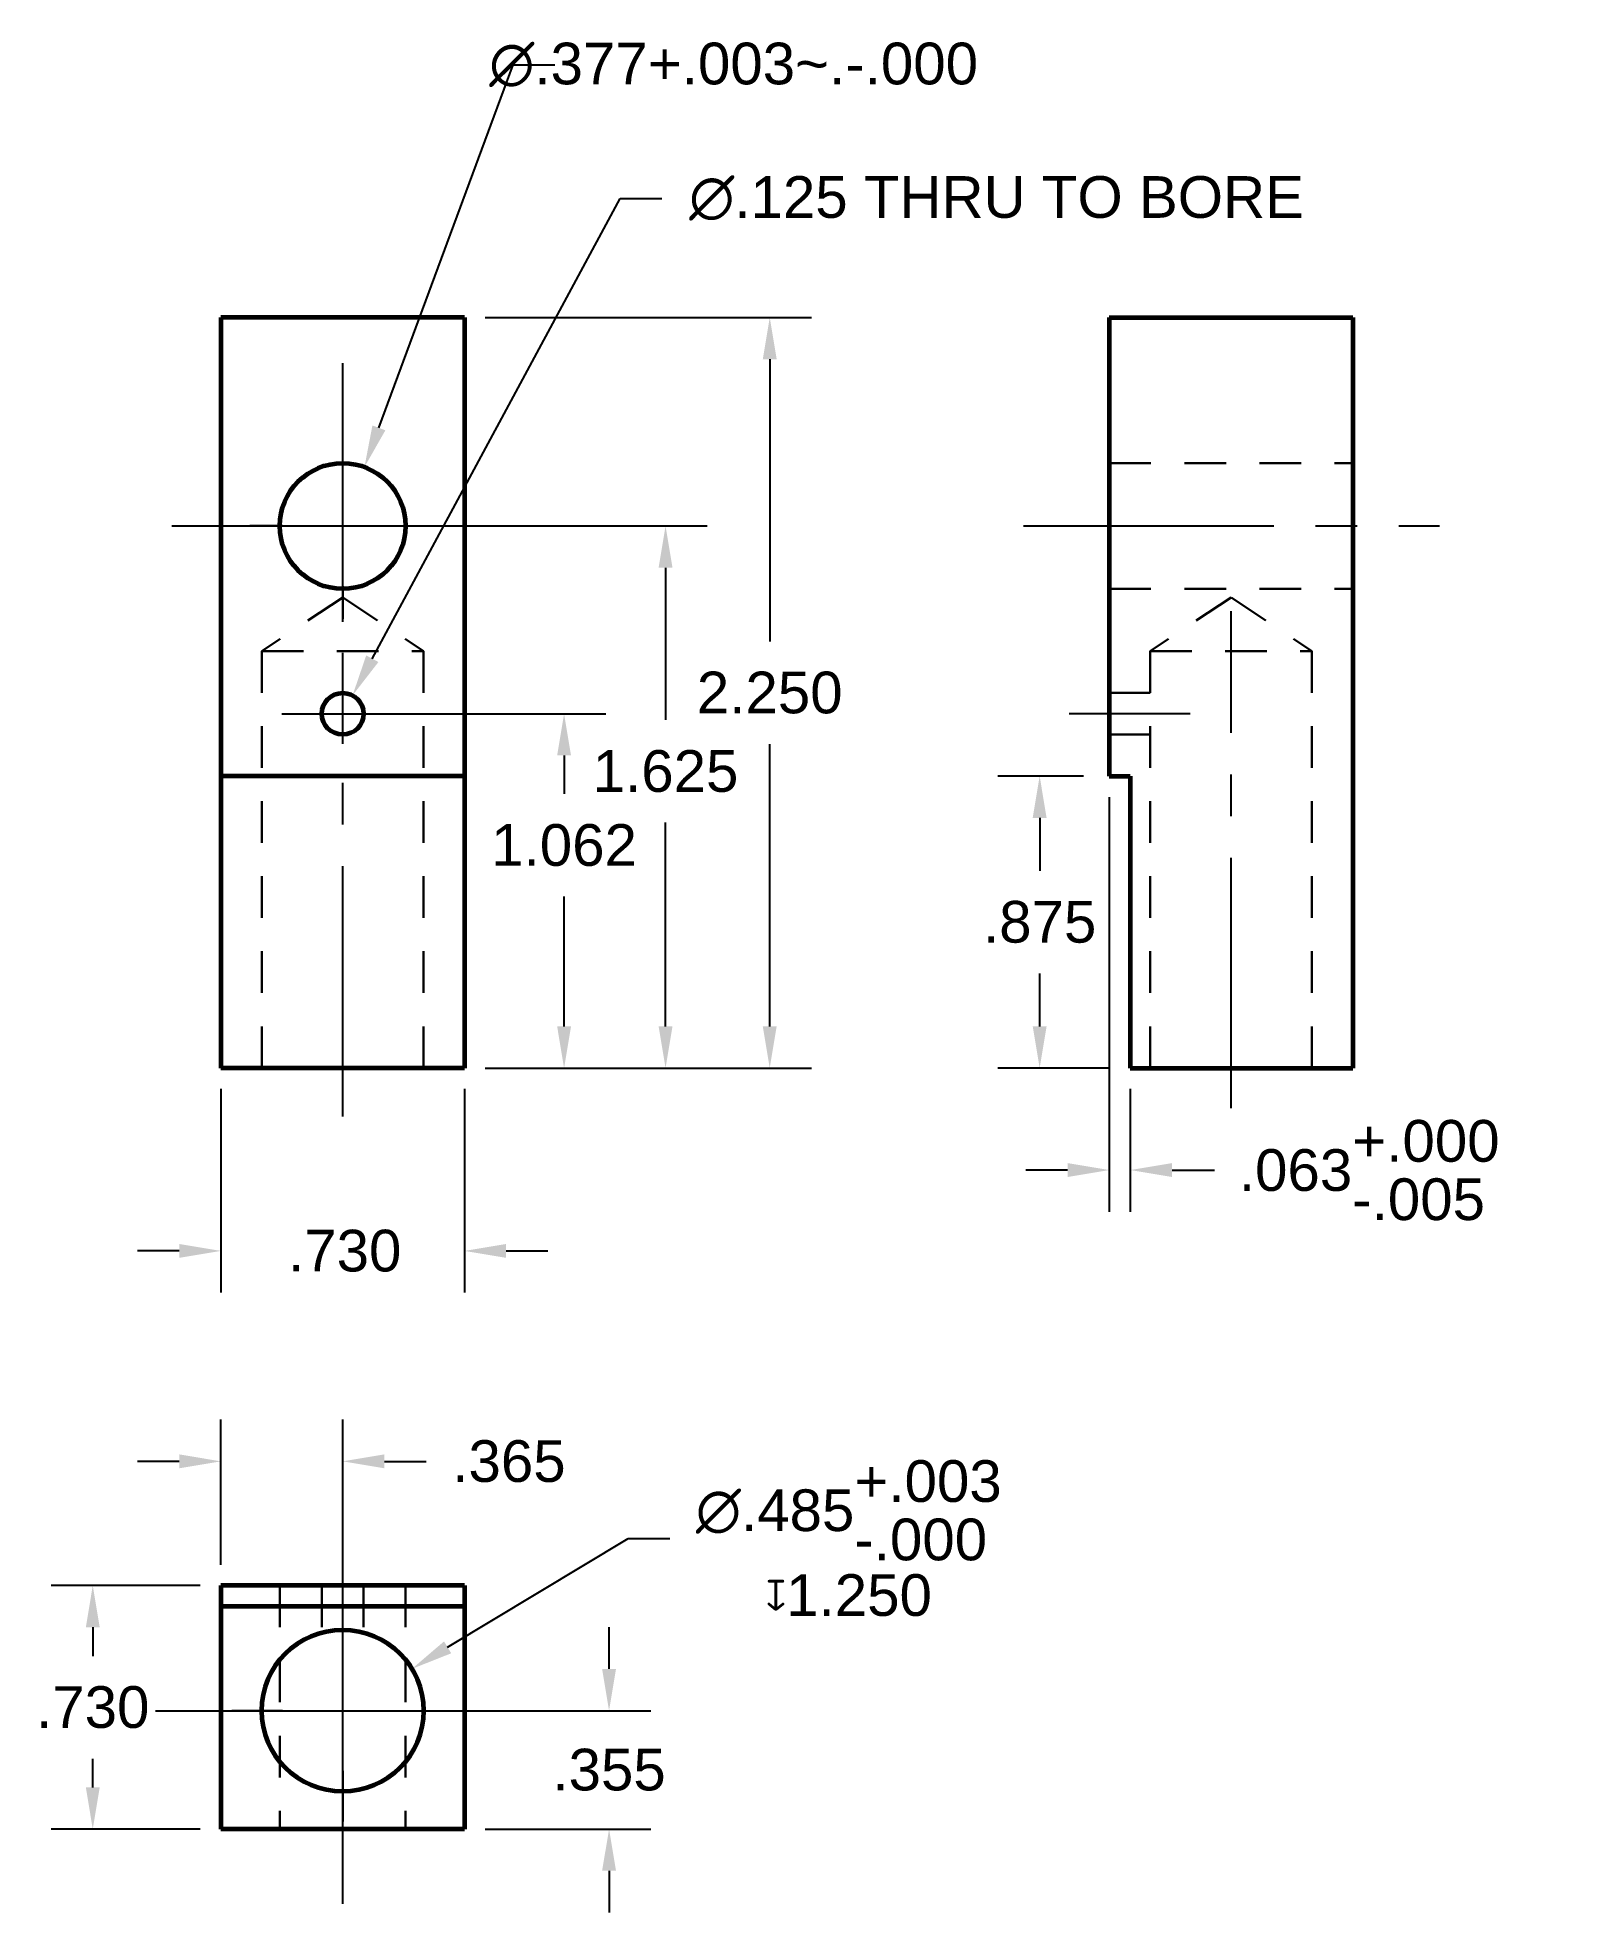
# Model space of a CAD drawing. Header units: inches. Extents: x 15 to 19.61, y 8.51 to 14.13.
import ezdxf

# ---------------------------------------------------------------- set-up
doc = ezdxf.new("R2010")
doc.units = ezdxf.units.IN
doc.header["$MEASUREMENT"] = 0
doc.linetypes.add('CENTER2', pattern=[1.125, 0.75, -0.125, 0.125, -0.125])
doc.linetypes.add('HIDDEN2', pattern=[0.1875, 0.125, -0.0625])
doc.layers.add('CENTER', color=3, linetype='CENTER2')
doc.layers.add('DIMENSIONS', color=5, linetype='Continuous')
doc.layers.add('HIDDEN', color=6, linetype='HIDDEN2', lineweight=30)
doc.layers.add('OBJECT', color=7, linetype='Continuous', lineweight=60)
doc.styles.get("Standard").update_dxf_attribs({"font": 'Arial.ttf'})
doc.dimstyles.new('Copy(2) of ASME', dxfattribs={"dimtxt": 0.125, "dimasz": 0.125, "dimexe": 0.125, "dimexo": 0.0625, "dimgap": 0.09, "dimtad": 0, "dimtih": 1, "dimtoh": 1, "dimdec": 3, "dimzin": 4, "dimdsep": 46, "dimtxsty": 'Standard', "dimcen": -0.09, "dimadec": 0, "dimazin": 0, "dimtfac": 1, "dimtdec": 3, "dimtofl": 0, "dimtmove": 0, "dimatfit": 0, "dimfxl": 1, "dimtolj": 1, "dimtzin": 0, "dimarcsym": 0})

# ---------------------------------------------------------------- blocks, each defined once
blk = doc.blocks.new('*U12')
at = {"layer": 'CENTER', "color": 0, "linetype": 'CENTER2', "transparency": 16777216}
blk.add_line((-0.6222, 0), (0.6246, 0), dxfattribs=at)
blk = doc.blocks.new('*U14')
at = {"layer": 'CENTER', "color": 0, "linetype": 'CENTER2', "transparency": 16777216}
for p, q in [((0, 0.0377), (0, 0.4884)), ((-0.512, 0), (-0.0377, 0)), ((0, -0.2874), (0, -0.0377)), ((0.0377, 0), (0.5369, 0))]:
    blk.add_line(p, q, dxfattribs=at)
at = {"layer": 'CENTER', "color": 0, "linetype": 'Continuous', "transparency": 16777216}
for p, q in [((0, -0.0189), (0, 0.0188)), ((-0.0189, 0), (0.0188, 0))]:
    blk.add_line(p, q, dxfattribs=at)
blk = doc.blocks.new('*U15')
at = {"layer": 'CENTER', "color": 0, "linetype": 'CENTER2', "transparency": 16777216}
for p, q in [((0, 0.0485), (0, 0.5484)), ((-0.5615, 0), (-0.0485, 0)), ((0.0485, 0), (0.5369, 0)), ((0, -0.5792), (0, -0.0485))]:
    blk.add_line(p, q, dxfattribs=at)
at = {"layer": 'CENTER', "color": 0, "linetype": 'Continuous', "transparency": 16777216}
for p, q in [((-0.0243, 0), (0.0243, 0)), ((0, -0.0243), (0, 0.0243))]:
    blk.add_line(p, q, dxfattribs=at)
blk = doc.blocks.new('*U16')
at = {"layer": 'CENTER', "color": 0, "linetype": 'CENTER2', "transparency": 16777216}
for p, q in [((0, 0.0125), (0, 0.1825)), ((-0.1825, 0), (-0.0125, 0)), ((0.0125, 0), (0.1825, 0)), ((0, -1.2069), (0, -0.0125))]:
    blk.add_line(p, q, dxfattribs=at)
at = {"layer": 'CENTER', "color": 0, "linetype": 'Continuous', "transparency": 16777216}
for p, q in [((-0.0063, 0), (0.0063, 0)), ((0, -0.0063), (0, 0.0063))]:
    blk.add_line(p, q, dxfattribs=at)
blk = doc.blocks.new('*D17')
at = {"layer": 'Defpoints', "color": 0, "transparency": 16777216}
for p in [(16.2796, 13.2934), (17.1948, 13.2934), (16.2796, 11.0434)]:
    blk.add_point(p, dxfattribs=at)
at = {"layer": 'DIMENSIONS', "color": 0, "lineweight": -2, "transparency": 16777216}
for p, q in [((16.3421, 13.2934), (17.3198, 13.2934)), ((17.1948, 13.1684), (17.1948, 12.3222)), ((17.1948, 11.1684), (17.1948, 12.0145)), ((16.3421, 11.0434), (17.3198, 11.0434))]:
    blk.add_line(p, q, dxfattribs=at)
at = {"layer": 'DIMENSIONS', "color": 0, "transparency": 16777216}
for points in [[(17.174, 13.1684), (17.2156, 13.1684), (17.1948, 13.2934)], [(17.174, 11.1684), (17.2156, 11.1684), (17.1948, 11.0434)]]:
    blk.add_solid(points, dxfattribs=at)
at = {"layer": 'DIMENSIONS', "color": 0, "transparency": 16777216, "insert": (17.1948, 12.1684), "char_height": 0.125, "attachment_point": 5}
blk.add_mtext('\\A1;2.250', dxfattribs=at)
blk = doc.blocks.new('*D18')
at = {"layer": 'Defpoints', "color": 0, "transparency": 16777216}
for p in [(15.9146, 12.6684), (16.2796, 11.0434), (16.8825, 11.0434)]:
    blk.add_point(p, dxfattribs=at)
at = {"layer": 'DIMENSIONS', "color": 0, "lineweight": -2, "transparency": 16777216}
for p, q in [((15.9771, 12.6684), (17.0075, 12.6684)), ((16.8825, 12.5434), (16.8825, 12.0868)), ((16.8825, 11.1684), (16.8825, 11.7792)), ((16.3421, 11.0434), (17.0075, 11.0434))]:
    blk.add_line(p, q, dxfattribs=at)
at = {"layer": 'DIMENSIONS', "color": 0, "transparency": 16777216}
for points in [[(16.8616, 12.5434), (16.9033, 12.5434), (16.8825, 12.6684)], [(16.8616, 11.1684), (16.9033, 11.1684), (16.8825, 11.0434)]]:
    blk.add_solid(points, dxfattribs=at)
at = {"layer": 'DIMENSIONS', "color": 0, "transparency": 16777216, "insert": (16.8825, 11.933), "char_height": 0.125, "attachment_point": 5}
blk.add_mtext('\\A1;1.625', dxfattribs=at)
blk = doc.blocks.new('*D19')
at = {"layer": 'Defpoints', "color": 0, "transparency": 16777216}
for p in [(15.9146, 12.1054), (16.2796, 11.0434), (16.5783, 11.0434)]:
    blk.add_point(p, dxfattribs=at)
at = {"layer": 'DIMENSIONS', "color": 0, "lineweight": -2, "transparency": 16777216}
for p, q in [((15.9771, 12.1054), (16.7033, 12.1054)), ((16.5783, 11.9804), (16.5783, 11.865)), ((16.5783, 11.1684), (16.5783, 11.5573)), ((16.3421, 11.0434), (16.7033, 11.0434))]:
    blk.add_line(p, q, dxfattribs=at)
at = {"layer": 'DIMENSIONS', "color": 0, "transparency": 16777216}
for points in [[(16.5575, 11.9804), (16.5992, 11.9804), (16.5783, 12.1054)], [(16.5575, 11.1684), (16.5992, 11.1684), (16.5783, 11.0434)]]:
    blk.add_solid(points, dxfattribs=at)
at = {"layer": 'DIMENSIONS', "color": 0, "transparency": 16777216, "insert": (16.5783, 11.7112), "char_height": 0.125, "attachment_point": 5}
blk.add_mtext('\\A1;1.062', dxfattribs=at)
blk = doc.blocks.new('*D20')
at = {"layer": 'Defpoints', "color": 0, "transparency": 16777216}
for p in [(15.5496, 11.0434), (16.2796, 11.0434), (16.2796, 10.4952)]:
    blk.add_point(p, dxfattribs=at)
at = {"layer": 'DIMENSIONS', "color": 0, "lineweight": -2, "transparency": 16777216}
for p, q in [((15.5496, 10.9809), (15.5496, 10.3702)), ((16.2796, 10.9809), (16.2796, 10.3702)), ((15.4246, 10.4952), (15.2996, 10.4952)), ((16.4046, 10.4952), (16.5296, 10.4952))]:
    blk.add_line(p, q, dxfattribs=at)
at = {"layer": 'DIMENSIONS', "color": 0, "transparency": 16777216}
for points in [[(15.4246, 10.516), (15.4246, 10.4743), (15.5496, 10.4952)], [(16.4046, 10.516), (16.4046, 10.4743), (16.2796, 10.4952)]]:
    blk.add_solid(points, dxfattribs=at)
at = {"layer": 'DIMENSIONS', "color": 0, "transparency": 16777216, "insert": (15.9207, 10.4952), "char_height": 0.125, "attachment_point": 5}
blk.add_mtext('\\A1;.730', dxfattribs=at)
blk = doc.blocks.new('*D21')
at = {"layer": 'Defpoints', "color": 0, "transparency": 16777216}
for p in [(15.9799, 12.8452), (15.8493, 12.4915)]:
    blk.add_point(p, dxfattribs=at)
at = {"layer": 'DIMENSIONS', "color": 0, "lineweight": -2, "transparency": 16777216}
for p, q in [((16.0232, 12.9624), (16.4252, 14.0507)), ((16.4252, 14.0507), (16.5502, 14.0507)), ((15.9146, 12.8484), (15.9146, 12.9469)), ((15.9146, 12.5784), (15.9146, 12.7584)), ((15.7346, 12.6684), (15.6361, 12.6684)), ((15.8246, 12.6684), (16.0046, 12.6684)), ((16.0946, 12.6684), (16.1931, 12.6684)), ((15.9146, 12.4884), (15.9146, 12.3899))]:
    blk.add_line(p, q, dxfattribs=at)
at = {"layer": 'DIMENSIONS', "color": 0, "transparency": 16777216}
blk.add_solid([(16.0037, 12.9697), (16.0427, 12.9552), (15.9799, 12.8452)], dxfattribs=at)
at = {"layer": 'DIMENSIONS', "color": 0, "transparency": 16777216, "insert": (17.0866, 14.0507), "char_height": 0.125, "attachment_point": 5}
blk.add_mtext('\\A1;∅.377\\S+.003~.-.000;', dxfattribs=at)
blk = doc.blocks.new('*D22')
at = {"layer": 'Defpoints', "color": 0, "transparency": 16777216}
for p in [(15.9442, 12.1604), (15.8849, 12.0503)]:
    blk.add_point(p, dxfattribs=at)
at = {"layer": 'DIMENSIONS', "color": 0, "lineweight": -2, "transparency": 16777216}
for p, q in [((16.0034, 12.2705), (16.7462, 13.6505)), ((16.7462, 13.6505), (16.8712, 13.6505)), ((15.9146, 12.0154), (15.9146, 12.1954)), ((15.8246, 12.1054), (16.0046, 12.1054))]:
    blk.add_line(p, q, dxfattribs=at)
at = {"layer": 'DIMENSIONS', "color": 0, "transparency": 16777216}
blk.add_solid([(15.9851, 12.2803), (16.0218, 12.2606), (15.9442, 12.1604)], dxfattribs=at)
at = {"layer": 'DIMENSIONS', "color": 0, "transparency": 16777216, "insert": (17.8748, 13.6505), "char_height": 0.125, "attachment_point": 5}
blk.add_mtext('\\A1;∅.125 THRU TO BORE', dxfattribs=at)
blk = doc.blocks.new('*D23')
at = {"layer": 'Defpoints', "color": 0, "transparency": 16777216}
for p in [(18.1977, 11.9184), (18.004, 11.0434), (18.2757, 11.0434)]:
    blk.add_point(p, dxfattribs=at)
at = {"layer": 'DIMENSIONS', "color": 0, "lineweight": -2, "transparency": 16777216}
for p, q in [((18.1352, 11.9184), (17.879, 11.9184)), ((18.004, 11.7934), (18.004, 11.6347)), ((18.004, 11.1684), (18.004, 11.327)), ((18.2132, 11.0434), (17.879, 11.0434))]:
    blk.add_line(p, q, dxfattribs=at)
at = {"layer": 'DIMENSIONS', "color": 0, "transparency": 16777216}
for points in [[(17.9831, 11.7934), (18.0248, 11.7934), (18.004, 11.9184)], [(17.9831, 11.1684), (18.0248, 11.1684), (18.004, 11.0434)]]:
    blk.add_solid(points, dxfattribs=at)
at = {"layer": 'DIMENSIONS', "color": 0, "transparency": 16777216, "insert": (18.004, 11.4809), "char_height": 0.125, "attachment_point": 5}
blk.add_mtext('\\A1;.875', dxfattribs=at)
blk = doc.blocks.new('*D24')
at = {"layer": 'Defpoints', "color": 0, "transparency": 16777216}
for p in [(18.2127, 11.9184), (18.2757, 11.0434), (18.2757, 10.7376)]:
    blk.add_point(p, dxfattribs=at)
at = {"layer": 'DIMENSIONS', "color": 0, "lineweight": -2, "transparency": 16777216}
for p, q in [((18.2127, 11.8559), (18.2127, 10.6126)), ((18.2757, 10.9809), (18.2757, 10.6126)), ((18.0877, 10.7376), (17.9627, 10.7376)), ((18.4007, 10.7376), (18.5282, 10.7376))]:
    blk.add_line(p, q, dxfattribs=at)
at = {"layer": 'DIMENSIONS', "color": 0, "transparency": 16777216}
for points in [[(18.0877, 10.7584), (18.0877, 10.7167), (18.2127, 10.7376)], [(18.4007, 10.7584), (18.4007, 10.7167), (18.2757, 10.7376)]]:
    blk.add_solid(points, dxfattribs=at)
at = {"layer": 'DIMENSIONS', "color": 0, "transparency": 16777216, "insert": (18.992, 10.7376), "char_height": 0.125, "attachment_point": 5}
blk.add_mtext('\\A1;.063\\S+.000^ -.005;', dxfattribs=at)
blk = doc.blocks.new('*D25')
at = {"layer": 'Defpoints', "color": 0, "transparency": 16777216}
for p in [(15.1654, 9.4919), (15.5496, 9.4919), (15.5496, 8.7619)]:
    blk.add_point(p, dxfattribs=at)
at = {"layer": 'DIMENSIONS', "color": 0, "lineweight": -2, "transparency": 16777216}
for p, q in [((15.4871, 9.4919), (15.0404, 9.4919)), ((15.1654, 9.3669), (15.1654, 9.2807)), ((15.1654, 8.8869), (15.1654, 8.973)), ((15.4871, 8.7619), (15.0404, 8.7619))]:
    blk.add_line(p, q, dxfattribs=at)
at = {"layer": 'DIMENSIONS', "color": 0, "transparency": 16777216}
for points in [[(15.1446, 9.3669), (15.1862, 9.3669), (15.1654, 9.4919)], [(15.1446, 8.8869), (15.1862, 8.8869), (15.1654, 8.7619)]]:
    blk.add_solid(points, dxfattribs=at)
at = {"layer": 'DIMENSIONS', "color": 0, "transparency": 16777216, "insert": (15.1654, 9.1269), "char_height": 0.125, "attachment_point": 5}
blk.add_mtext('\\A1;.730', dxfattribs=at)
blk = doc.blocks.new('*D27')
at = {"layer": 'Defpoints', "color": 0, "transparency": 16777216}
for p in [(16.1571, 9.1169), (16.2796, 8.7619), (16.7132, 8.7619)]:
    blk.add_point(p, dxfattribs=at)
at = {"layer": 'DIMENSIONS', "color": 0, "lineweight": -2, "transparency": 16777216}
for p, q in [((16.7132, 9.2419), (16.7132, 9.3669)), ((16.2196, 9.1169), (16.8382, 9.1169)), ((16.3421, 8.7619), (16.8382, 8.7619)), ((16.7132, 8.6369), (16.7132, 8.5119))]:
    blk.add_line(p, q, dxfattribs=at)
at = {"layer": 'DIMENSIONS', "color": 0, "transparency": 16777216}
for points in [[(16.6923, 9.2419), (16.734, 9.2419), (16.7132, 9.1169)], [(16.6923, 8.6369), (16.734, 8.6369), (16.7132, 8.7619)]]:
    blk.add_solid(points, dxfattribs=at)
at = {"layer": 'DIMENSIONS', "color": 0, "transparency": 16777216, "insert": (16.7132, 8.9394), "char_height": 0.125, "attachment_point": 5}
blk.add_mtext('\\A1;.355', dxfattribs=at)
blk = doc.blocks.new('*D28')
at = {"layer": 'Defpoints', "color": 0, "transparency": 16777216}
for p in [(16.1222, 9.2422), (15.707, 8.9915)]:
    blk.add_point(p, dxfattribs=at)
at = {"layer": 'DIMENSIONS', "color": 0, "lineweight": -2, "transparency": 16777216}
for p, q in [((16.2292, 9.3068), (16.7704, 9.6335)), ((16.7704, 9.6335), (16.8954, 9.6335)), ((15.9146, 9.2969), (15.9146, 9.4494)), ((15.9146, 9.0269), (15.9146, 9.2069)), ((15.7346, 9.1169), (15.5821, 9.1169)), ((15.8246, 9.1169), (16.0046, 9.1169)), ((16.0946, 9.1169), (16.2471, 9.1169)), ((15.9146, 8.9369), (15.9146, 8.7844))]:
    blk.add_line(p, q, dxfattribs=at)
at = {"layer": 'DIMENSIONS', "color": 0, "transparency": 16777216}
blk.add_solid([(16.2184, 9.3246), (16.24, 9.2889), (16.1222, 9.2422)], dxfattribs=at)
at = {"layer": 'DIMENSIONS', "color": 0, "transparency": 16777216, "insert": (17.4318, 9.6335), "char_height": 0.125, "attachment_point": 5}
blk.add_mtext('\\A1;∅.485\\S+.003^ -.000;\\P{\\Fgdt|c0;\\H0.75x;x}1.250', dxfattribs=at)
blk = doc.blocks.new('*D29')
at = {"layer": 'Defpoints', "color": 0, "transparency": 16777216}
for p in [(15.9146, 9.8643), (15.5496, 9.4919), (15.9146, 9.4919)]:
    blk.add_point(p, dxfattribs=at)
at = {"layer": 'DIMENSIONS', "color": 0, "lineweight": -2, "transparency": 16777216}
for p, q in [((15.5496, 9.5544), (15.5496, 9.9893)), ((15.9146, 9.5544), (15.9146, 9.9893)), ((15.4246, 9.8643), (15.2996, 9.8643)), ((16.0396, 9.8643), (16.1646, 9.8643))]:
    blk.add_line(p, q, dxfattribs=at)
at = {"layer": 'DIMENSIONS', "color": 0, "transparency": 16777216}
for points in [[(15.4246, 9.8852), (15.4246, 9.8435), (15.5496, 9.8643)], [(16.0396, 9.8852), (16.0396, 9.8435), (15.9146, 9.8643)]]:
    blk.add_solid(points, dxfattribs=at)
at = {"layer": 'DIMENSIONS', "color": 0, "transparency": 16777216, "insert": (16.4131, 9.8643), "char_height": 0.125, "attachment_point": 5}
blk.add_mtext('\\A1;.365', dxfattribs=at)
blk = doc.blocks.new('*U31')
at = {"layer": 'CENTER', "color": 0, "linetype": 'CENTER2', "transparency": 16777216}
blk.add_line((0, -0.745), (0, 0.745), dxfattribs=at)
blk = doc.blocks.new('*U32')
at = {"layer": 'CENTER', "color": 0, "linetype": 'CENTER2', "transparency": 16777216}
blk.add_line((0.18125, 0), (-0.18125, 0), dxfattribs=at)

msp = doc.modelspace()

# ---------------------------------------------------------------- linework, layer by layer
at = {"layer": 'CENTER', "color": 7}
msp.add_line((15.9146, 11.9184), (16.2796, 11.9184), dxfattribs=at)
at = {"layer": 'HIDDEN'}
for p, q in [((18.2127, 12.8569), (18.9427, 12.8569)), ((18.2127, 12.4799), (18.9427, 12.4799)), ((15.9146, 12.4544), (15.6721, 12.2934)), ((15.9146, 12.4544), (16.1571, 12.2934)), ((18.5777, 12.4544), (18.3352, 12.2934)), ((18.5777, 12.4544), (18.8202, 12.2934)), ((15.6721, 11.0434), (15.6721, 12.2934)), ((15.6721, 12.2934), (16.1571, 12.2934)), ((16.1571, 11.0434), (16.1571, 12.2934)), ((18.3352, 11.0434), (18.3352, 12.2934)), ((18.3352, 12.2934), (18.8202, 12.2934)), ((18.8202, 11.0434), (18.8202, 12.2934)), ((18.3352, 12.1679), (18.2127, 12.1679)), ((18.3352, 12.0429), (18.2127, 12.0429)), ((15.7261, 9.4919), (15.7261, 8.7619)), ((15.8521, 9.4919), (15.8521, 9.3512)), ((15.9771, 9.4919), (15.9771, 9.3512)), ((16.1031, 9.4919), (16.1031, 8.7619))]:
    msp.add_line(p, q, dxfattribs=at)
at = {"layer": 'HIDDEN', "color": 7}
msp.add_line((15.5496, 11.0434), (16.2796, 11.0434), dxfattribs=at)
at = {"layer": 'OBJECT', "color": 7}
for p, q in [((16.2796, 13.2934), (15.5496, 13.2934)), ((15.5496, 13.2934), (15.5496, 11.0434)), ((16.2796, 13.2934), (16.2796, 11.0434)), ((18.2127, 13.2934), (18.9427, 13.2934)), ((18.2127, 13.2934), (18.2127, 11.9184)), ((18.9427, 13.2934), (18.9427, 11.0434)), ((16.2796, 11.9184), (15.5496, 11.9184)), ((18.2127, 11.9184), (18.2757, 11.9184)), ((18.2757, 11.9184), (18.2757, 11.0434)), ((16.2796, 11.0434), (15.5496, 11.0434)), ((18.2757, 11.0434), (18.9427, 11.0434)), ((16.2796, 9.4919), (15.5496, 9.4919)), ((15.5496, 9.4919), (15.5496, 8.7619)), ((16.2796, 9.4919), (16.2796, 8.7619)), ((16.2796, 9.4289), (15.5496, 9.4289)), ((16.2796, 8.7619), (15.5496, 8.7619))]:
    msp.add_line(p, q, dxfattribs=at)
for centre, radius in [((15.9146, 12.6684), 0.1885), ((15.9146, 12.1054), 0.0625), ((15.9146, 9.1169), 0.2425)]:
    msp.add_circle(centre, radius, dxfattribs=at)

# ---------------------------------------------------------------- block references
at = {"layer": 'CENTER', "linetype": 'CENTER2'}
for name, p in [('*U14', (15.9146, 12.6684)), ('*U12', (18.5777, 12.6684)), ('*U31', (18.5777, 11.6684)), ('*U16', (15.9146, 12.1054)), ('*U32', (18.2739, 12.1054)), ('*U15', (15.9146, 9.1169))]:
    msp.add_blockref(name, p, dxfattribs=at)

# ---------------------------------------------------------------- dimensions: what is measured, and where the dimension line sits
at = {"layer": 'DIMENSIONS'}
dim = msp.add_diameter_dim_2p(p1=(15.8493, 12.4915), p2=(15.9799, 12.8452), dimstyle='Copy(2) of ASME', override={"dimgap": 0.09, "dimtol": 1, "dimlim": 0, "dimtp": 0.003, "dimtm": 0, "dimtzin": 4}, dxfattribs=at)
dim.commit()
dim.dimension.update_dxf_attribs({"geometry": '*D21', "text_midpoint": (17.0866, 14.0507), "dimtype": 163})
dim = msp.add_diameter_dim_2p(p1=(15.8849, 12.0503), p2=(15.9442, 12.1604), text='<> THRU TO BORE', dimstyle='Copy(2) of ASME', dxfattribs=at)
dim.commit()
dim.dimension.update_dxf_attribs({"geometry": '*D22', "text_midpoint": (17.8748, 13.6505), "dimtype": 163})
for base, p1, p2, picture, middle in [((17.1948, 13.2934), (16.2796, 11.0434), (16.2796, 13.2934), '*D17', (17.1948, 12.1684)), ((16.8825, 11.0434), (15.9146, 12.6684), (16.2796, 11.0434), '*D18', (16.8825, 11.933)), ((16.5783, 11.0434), (15.9146, 12.1054), (16.2796, 11.0434), '*D19', (16.5783, 11.7112))]:
    dim = msp.add_linear_dim(base=base, p1=p1, p2=p2, angle=90, dimstyle='Copy(2) of ASME', dxfattribs=at)
    dim.commit()
    dim.dimension.update_dxf_attribs({"geometry": picture, "text_midpoint": middle, "dimtype": 160})
for base, p1, p2, picture, middle in [((18.004, 11.0434), (18.1977, 11.9184), (18.2757, 11.0434), '*D23', (18.004, 11.4809)), ((15.1654, 9.4919), (15.5496, 8.7619), (15.5496, 9.4919), '*D25', (15.1654, 9.1269)), ((16.7132, 8.7619), (16.1571, 9.1169), (16.2796, 8.7619), '*D27', (16.7132, 8.9394))]:
    dim = msp.add_linear_dim(base=base, p1=p1, p2=p2, angle=90, dimstyle='Copy(2) of ASME', override={"dimgap": 0.09, "dimtol": 0, "dimlim": 0, "dimtp": 0.003, "dimtm": 1e-09, "dimtzin": 4}, dxfattribs=at)
    dim.commit()
    dim.dimension.update_dxf_attribs({"geometry": picture, "text_midpoint": middle, "dimtype": 160})
for base, p1, p2, override, picture, middle in [((18.2757, 10.7376), (18.2127, 11.9184), (18.2757, 11.0434), {"dimgap": 0.09, "dimtol": 1, "dimlim": 0, "dimtp": 0, "dimtm": 0.005, "dimtzin": 4}, '*D24', (18.992, 10.7376)), ((15.9146, 9.8643), (15.5496, 9.4919), (15.9146, 9.4919), {"dimtp": 0.003, "dimtm": 1e-09, "dimtzin": 4}, '*D29', (16.4131, 9.8643))]:
    dim = msp.add_linear_dim(base=base, p1=p1, p2=p2, dimstyle='Copy(2) of ASME', override=override, dxfattribs=at)
    dim.commit()
    dim.dimension.update_dxf_attribs({"geometry": picture, "text_midpoint": middle, "dimtype": 160})
dim = msp.add_linear_dim(base=(16.2796, 10.4952), p1=(15.5496, 11.0434), p2=(16.2796, 11.0434), dimstyle='Copy(2) of ASME', dxfattribs=at)
dim.commit()
dim.dimension.update_dxf_attribs({"geometry": '*D20', "text_midpoint": (15.9207, 10.4952), "dimtype": 160})
dim = msp.add_diameter_dim_2p(p1=(15.707, 8.9915), p2=(16.1222, 9.2422), text='<>\\P{\\Fgdt|c0;\\H0.75x;x}1.250', dimstyle='Copy(2) of ASME', override={"dimtol": 1, "dimtp": 0.003, "dimtm": 1e-09, "dimtzin": 4}, dxfattribs=at)
dim.commit()
dim.dimension.update_dxf_attribs({"geometry": '*D28', "text_midpoint": (17.4318, 9.6335), "dimtype": 163})

doc.saveas('drawing.dxf')
